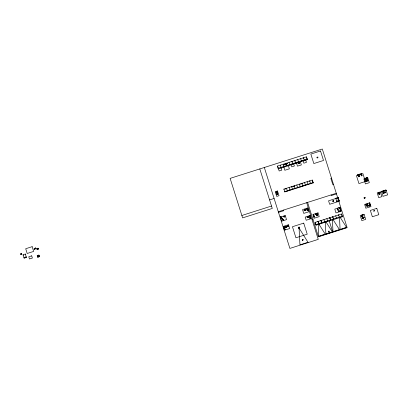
<?xml version="1.0" encoding="UTF-8"?>
<svg xmlns="http://www.w3.org/2000/svg" width="408" height="408" viewBox="0 0 408 408"><rect width="100%" height="100%" fill="white"/><g stroke="black" fill="none" stroke-linecap="round" stroke-linejoin="round"><path stroke-width="0.61" d="M359.111 176.338L358.856 176.149M384.897 192.474L385.208 192.336M358.816 176.174L359.091 176.384M379.506 194.254L379.338 193.968M315.705 214.409L315.389 214.511M280.51 216.872L280.77 216.653L283.407 219.734L283.31 220.391L280.51 216.872L283.31 220.391M280.679 217.316L280.77 216.653M283.147 219.953L283.407 219.734M306.474 208.661L306.74 208.447L308.27 210.329L308.106 210.803L306.474 208.661L308.106 210.803M306.576 208.921L306.74 208.447M308.004 210.538L308.27 210.329M367.521 180.79L367.465 180.453L367.348 180.78M278.322 168.866L277.409 166.082L306.434 156.835L307.351 159.62L278.322 168.866L278.108 168.295L307.132 159.049L307.351 159.62M284.861 166.337L285.253 166.214L284.896 166.439M34.598 248.564L35.695 248.217M34.614 248.63L35.715 248.278M34.461 248.819L35.751 248.406M34.481 248.88L35.771 248.472M21.369 253.251L21.655 254.138L20.686 254.449L20.4 253.562L21.405 253.348M25.301 254.016L26.413 257.433L24.159 258.152L23.042 254.735L25.301 254.016L25.515 254.587M37.169 255.576C41.703 254.796 36.358 255.163 37.342 256.081L38.984 255.556L38.816 255.056M37.373 256.209C41.856 255.449 35.909 255.648 37.689 257.188L39.336 256.663L39.015 255.689M37.521 256.683L39.163 256.163M37.541 256.714L38.638 256.362M284.815 191.923L283.907 189.103L312.288 180.061L312.4 180.356L313.196 182.886L284.815 191.923L284.702 191.627L313.084 182.59L313.196 182.886M285.049 189.067L286.6 188.572L286.487 188.282L287.395 191.102M292.791 186.604L294.336 186.109L294.224 185.813L295.137 188.639M300.528 184.136L302.078 183.646L301.966 183.35L302.879 186.175M331.495 178.102L330.847 178.311L332.846 184.63L333.489 184.426M269.591 199.905L274.105 198.466M357.52 174.813L361.457 173.563L361.723 174.318L357.791 175.573L357.52 174.813L357.622 175.129L361.554 173.879L361.457 173.563M358.204 175.098L356.444 175.659L358.938 183.564L365.39 181.509L362.89 173.604L359.938 174.542M241.857 215.485L271.529 206.035M364.548 178.536L366.904 177.786L367.001 178.046L364.645 178.796L364.548 178.536L364.747 179.112L367.103 178.362L366.904 177.786M365.981 179.301L367.057 178.888M365.828 179.489L367.118 179.076M365.849 179.551L367.139 179.138M278.297 211.742L336.289 193.275M278.501 212.374L283.693 210.722L283.494 210.089M336.488 193.907L331.296 195.559L331.092 194.927M337.977 197.523L339.094 200.94L336.835 201.659L335.723 198.242L337.977 197.523L338.196 198.094M337.952 198.844L338.074 199.175M305.725 209.738L304.439 210.156L304.598 210.656L305.883 210.242M304.669 210.212L305.765 209.865M304.689 210.278L305.786 209.926M304.536 210.462L305.827 210.054M304.557 210.528L305.847 210.115M338.375 200.124L338.41 199.736M381.771 191.27L385.708 190.016L385.973 190.776L382.041 192.03L381.771 191.27L381.873 191.587L385.805 190.332L385.708 190.016M378.068 192.928C382.602 192.143 377.252 192.515 378.236 193.428L379.884 192.907L379.71 192.403M383.627 191.174L381.939 191.714L382.041 192.03M313.354 214.414L313.681 214.312L313.778 214.577L313.354 214.414L314.185 216.985L314.507 216.883L313.681 214.312M309.182 215.99L309.606 216.148L309.182 215.99L310.009 218.561L310.33 218.453L309.504 215.883M316.047 213.935L316.078 214.475M316.149 214.032L317.245 213.685M316.169 214.098L317.266 213.746M316.016 214.282L317.307 213.874M307.158 217.163L308.448 216.745L308.606 217.25L307.316 217.658M316.037 214.348L317.327 213.935M307.392 217.219L308.489 216.867M307.413 217.28L308.509 216.934M307.26 217.469L308.545 217.061M307.275 217.535L308.565 217.122M338.62 211.645L337.503 208.228L339.762 207.509L339.976 208.08L340.879 210.926L338.62 211.645L338.405 211.074L340.66 210.355L340.879 210.926M283.744 226.302L284.197 226.547L285.146 229.551L284.82 229.653L283.744 226.302L284.82 229.653M339.533 208.519L339.752 208.151L340.583 210.722L340.262 210.824M283.871 226.649L284.197 226.547M338.39 209.503L337.844 210.023L337.549 209.075L337.972 209.289M285.789 226.721L286.885 226.374M285.809 226.787L286.906 226.435M285.656 226.976L286.946 226.562M285.676 227.037L286.967 226.629M312.115 219.897L313.018 219.611M284.692 229.306L285.146 229.551M369.163 203.23L369.587 203.388L370.316 205.693L369.99 205.8L369.163 203.23L369.99 205.8M367.231 204.092L365.94 204.51L366.098 205.005L367.389 204.597M369.26 203.49L369.587 203.388M366.175 204.566L367.271 204.214M366.19 204.627L367.287 204.281M366.037 204.816L367.327 204.403M366.058 204.877L367.348 204.469M298.309 227.353C300.829 226.894 297.192 227.057 298.595 228.24L299.564 227.929L299.278 227.042M368.47 205.285C370.989 204.826 367.358 204.994 368.761 206.173L369.725 205.867L369.439 204.979M315.134 222.386L341.516 213.981L341.731 214.552L342.429 216.765L316.047 225.17L315.134 222.386L316.047 225.17M369.893 205.535L370.316 205.693M315.833 224.599L342.215 216.194L342.429 216.765M361.248 215.317C365.782 214.531 360.432 214.904 361.417 215.817L363.064 215.291L362.89 214.792M363.798 217.245L362.513 217.663L362.671 218.163L363.962 217.75M362.763 217.785L363.839 217.372M362.61 217.974L363.9 217.561M362.63 218.035L363.921 217.622M319.979 236.038L323.529 234.911M324.365 234.641L327.915 233.514M328.751 233.243L332.301 232.116M333.137 231.851L336.687 230.719M337.528 230.454L341.073 229.321M341.914 229.056L345.459 227.924M284.33 216.776L284.458 216.48M284.254 216.765L284.432 216.459M362.37 218.321L361.983 218.198M280.934 217.097L283.57 220.177M306.841 208.712L308.371 210.594M385.213 192.346L384.912 192.53M383.999 192.306C384.948 193.224 382.862 193.892 383.112 192.591M366.333 180.596C367.373 181.596 365.094 182.325 365.364 180.902M277.063 191.531C278.108 192.545 275.808 193.285 276.083 191.842M288.247 225.639C289.18 226.542 287.135 227.205 287.375 225.915M38.041 248.258C39.234 249.416 36.608 250.252 36.924 248.615M340.124 217.265L346.525 227.358L340.073 229.413L339.507 217.459M333.025 219.524L339.425 229.617L332.979 231.673L332.413 219.718M325.931 221.784L332.331 231.877L325.88 233.932L325.319 221.983M318.837 224.043L325.237 234.136L318.786 236.191L318.22 224.242M384.045 192.459C384.719 193.224 383.056 193.749 383.163 192.739M366.384 180.759C367.129 181.754 365.058 182.111 365.349 180.841L365.741 181.239L365.42 181.065M277.114 191.699C277.848 192.54 276.022 193.132 276.134 192.01M288.293 225.787C288.94 226.532 287.324 227.062 287.421 226.063M38.097 248.446C38.944 249.41 36.848 250.079 36.985 248.804M379.884 192.907L378.236 193.428M367.103 178.362L367.001 178.102L364.65 178.852L364.747 179.112M369.725 205.867L368.761 206.173M363.064 215.291L361.417 215.817M339.094 200.94L338.88 200.369L336.62 201.088L336.835 201.659M340.481 210.462L340.583 210.722M335.723 198.242L335.937 198.813M337.503 208.228L337.722 208.799M338.579 214.919L338.829 215.48M339.527 217.694L338.615 214.909M336.595 218.627L335.677 215.842M333.657 219.56L332.709 216.786M329.807 217.709L330.689 220.504L329.776 217.719L330.026 218.28M330.505 219.922L330.725 220.493M327.573 220.856L327.787 221.432M327.757 221.442L326.874 218.647M303.746 158.335L303.532 157.763L304.445 160.548M309.82 181.183L309.708 180.887L310.615 183.707M323.937 219.581L324.855 222.365M324.605 221.804L324.819 222.375M301.543 161.471L300.63 158.686M308.035 184.528L307.127 181.708M321.218 221.085L321.004 220.514L321.917 223.298M321.188 221.095L320.974 220.524L321.703 222.727M298.641 162.394L297.728 159.61M305.459 185.354L304.546 182.529M318.286 222.018L318.067 221.447L318.985 224.232M318.255 222.029L318.036 221.457L318.77 223.661M295.04 161.104L294.826 160.533L295.739 163.317M314.507 216.883L314.084 216.725L314.185 216.985M292.138 162.032L291.924 161.461L292.837 164.24M300.298 186.997L299.385 184.171M310.33 218.453L309.912 218.295L310.009 218.561M289.935 165.169L289.017 162.384M297.718 187.818L296.805 184.992M287.033 166.092L286.115 163.307M283.427 164.801L283.213 164.23L284.131 167.015M291.756 186.93L291.644 186.635L292.556 189.46M289.976 190.281L289.068 187.456M280.525 165.73L280.311 165.158L281.224 167.938M277.409 166.082L277.624 166.653M299.564 227.929L298.595 228.24M283.907 189.103L284.019 189.399M38.984 255.556L37.342 256.081M39.336 256.663L37.689 257.188M26.413 257.433L26.199 256.861L23.939 257.581L24.159 258.152M23.042 254.735L23.256 255.306M21.655 254.138L20.686 254.449M385.876 190.459L385.973 190.776M385.376 192.729L384.984 192.851M379.67 194.417L379.277 194.54M367.746 180.902L367.353 181.024M366.889 178.801L366.986 179.326M366.756 179.051L366.853 179.367M366.69 179.071L366.792 179.387M366.562 179.117L366.659 179.428M366.496 179.138L366.598 179.454M366.369 179.178L366.404 179.515M366.114 179.046L366.272 179.556M366.047 179.071L366.211 179.576M365.92 179.112L366.083 179.617M365.859 179.138L366.017 179.637M365.41 179.505L365.094 179.607M361.626 174.002L361.723 174.318M369.485 203.123L370.214 205.433M359.234 176.577L358.841 176.7M367.098 204.133L367.261 204.638M367.037 204.153L367.195 204.658M366.965 204.382L367.067 204.699M357.689 175.256L357.791 175.573M364.895 198.089L364.502 198.212M366.904 204.403L367.001 204.719M366.772 204.444L366.874 204.76M366.71 204.464L366.807 204.78M366.578 204.505L366.68 204.821M366.517 204.525L366.614 204.841M366.328 204.377L366.486 204.882M366.262 204.398L366.42 204.903M366.134 204.439L366.292 204.944M366.073 204.469L366.226 204.964M365.726 204.938L365.41 205.04M363.671 217.286L363.829 217.79M363.605 217.306L363.768 217.811M363.538 217.535L363.635 217.852M363.472 217.556L363.574 217.872M363.344 217.602L363.441 217.918M363.278 217.622L363.38 217.938M363.151 217.663L363.248 217.979M363.084 217.683L363.186 218M362.896 217.535L362.993 218.061M362.702 217.597L362.865 218.101M362.641 217.622L362.799 218.122M339.762 207.509L340.66 210.355M341.516 213.981L342.215 216.194M332.744 216.776L333.627 219.57M329.185 220.794L332.8 232.234M306.434 156.835L307.132 159.049M312.288 180.061L313.084 182.59M305.704 160.023L306.444 162.369L303.863 163.195L302.935 160.257M317.205 213.557L317.368 214.062M317.077 213.598L317.174 214.124M316.945 213.848L317.041 214.164M316.878 213.869L316.98 214.185M300.283 161.548L301.349 164.919L297.478 166.153L296.412 162.777M316.751 213.909L316.848 214.226M316.685 213.93L316.786 214.246M316.557 213.971L316.654 214.287M316.491 213.991L316.593 214.307M316.302 213.843L316.46 214.348M316.241 213.863L316.399 214.373M316.108 213.904L316.205 214.435M298.1 163.113L297.784 163.215M307.581 202.419L318.449 236.803L347.152 227.664L322.305 149.027L230.132 178.378L242.617 217.887L272.284 208.437L259.804 168.927M306.678 202.705L318.265 239.369L289.884 248.406L264.318 167.494M293.632 163.669L294.372 166.015L291.791 166.836L291.052 164.49M308.32 216.786L308.479 217.291M308.254 216.806L308.412 217.311M308.183 217.036L308.219 217.372M307.989 217.097L308.091 217.413M305.597 209.778L305.755 210.283M307.928 217.117L308.025 217.433M305.531 209.799L305.694 210.304M307.8 217.158L307.897 217.474M305.465 210.028L305.561 210.344M307.734 217.178L307.831 217.495M305.398 210.049L305.5 210.365M307.545 217.031L307.703 217.535M305.271 210.089L305.306 210.426M307.479 217.051L307.642 217.556M307.351 217.092L307.51 217.597M305.077 210.151L305.174 210.467M307.29 217.122L307.448 217.617M305.011 210.171L305.113 210.487M304.822 210.023L304.98 210.528M304.756 210.044L304.919 210.548M304.628 210.084L304.786 210.594M304.567 210.115L304.725 210.615M304.118 210.482L303.802 210.584M288.298 165.459L289.364 168.83L284.845 170.269L283.779 166.898M281.005 167.805L281.75 170.156L279.169 170.977L277.868 166.867M284.626 216.872L284.233 217M286.844 226.246L287.008 226.751M286.717 226.287L286.88 226.792M286.656 226.307L286.814 226.812M286.584 226.542L286.62 226.879M286.39 226.603L286.493 226.919M286.324 226.624L286.426 226.94M286.197 226.664L286.299 226.981M286.13 226.685L286.232 227.001M285.942 226.537L286.105 227.042M285.88 226.557L286.039 227.062M285.748 226.598L285.911 227.103M285.687 226.624L285.845 227.123M285.294 226.833L284.978 226.935M284.065 226.2L285.014 229.204M35.654 248.089L35.812 248.594M35.522 248.13L35.618 248.656M35.389 248.385L35.491 248.701M35.328 248.406L35.425 248.722M35.195 248.446L35.297 248.763M35.134 248.467L35.231 248.783M35.001 248.508L35.103 248.824M34.94 248.528L35.037 248.844M34.751 248.38L34.91 248.885M34.685 248.401L34.843 248.906M34.558 248.441L34.716 248.946M34.649 248.967L34.496 248.467L34.522 249.007M34.155 248.941L33.833 249.043M284.07 216.592L284.585 216.612L284.07 216.571M358.678 176.297L359.193 176.317L358.678 176.276M364.334 197.804L364.849 197.824L364.334 197.788M364.41 197.809L364.772 197.824L364.415 197.793M367.185 180.622L367.7 180.657L367.19 180.586M379.108 194.131L379.624 194.172L379.114 194.096M384.815 192.443L385.33 192.464L384.815 192.443M277.654 194.32L277.435 194.738L277.134 193.79L277.879 193.902L277.654 194.32M299.421 163.103L299.202 163.521L298.901 162.573L299.645 162.685L299.421 163.103M317.817 157.57L317.592 157.988L317.291 157.039L318.036 157.151L317.817 157.57M303.042 239.914L302.818 240.332L302.517 239.384L303.261 239.491L303.042 239.914M317.322 215.531L317.103 215.949L316.802 215.001L317.546 215.113L317.322 215.531M333.152 200.568L333.56 200.869L333.152 200.568M332.877 201.272L333.015 201.72L333.632 201.277L332.734 200.823L332.877 201.272M333.132 200.792L333.392 201.016L333.132 200.792M329.067 231.622L328.843 232.045L328.542 231.096L329.287 231.203L329.067 231.622M361.978 175.506L361.753 175.924L361.457 174.981L362.202 175.088L361.978 175.506M367.588 205.892L367.363 206.31L367.067 205.367L367.812 205.474L367.588 205.892M362.63 216.597L362.411 217.015L362.11 216.067L362.855 216.179L362.63 216.597M277.42 192.729L276.451 193.04L276.614 193.55L277.583 193.244L277.42 192.729M374.447 210.467L373.478 210.773L373.641 211.283L374.61 210.977L374.447 210.467M320.51 150.991L310.835 154.071L313.834 163.552L323.508 160.471L320.51 150.991M287.298 163.435L283.361 164.684L283.463 165L287.4 163.751L287.298 163.435M32.155 246.677L25.704 248.732L27.203 253.47L33.655 251.42L32.155 246.677M298.651 162.914L298.722 163.414L298.651 162.914M298.88 162.93L298.896 163.271L298.88 162.93M317.047 157.381L317.113 157.881L317.047 157.381M317.271 157.396L317.291 157.738L317.271 157.396M35.695 248.008L34.277 248.457L34.476 249.089L35.899 248.64L35.695 248.008M37.179 248.457L36.904 248.549L37.077 249.094L37.352 249.002L37.179 248.457M38.015 248.191L37.74 248.278L37.908 248.824L38.189 248.737L38.015 248.191M31.681 255.836L28.779 256.76L29.478 258.973L32.38 258.05L31.681 255.836M39.117 256.005L37.47 256.525L37.592 256.872L39.234 256.346L39.117 256.005M277.501 190.964L275.242 191.684L276.741 196.427L278.995 195.707L277.501 190.964M276.308 191.704L276.216 192.265L276.308 191.704M277.042 191.469L276.95 192.03L277.042 191.469M276.884 194.131L276.955 194.631L276.884 194.131M277.114 194.147L277.134 194.489L277.114 194.147M359.351 175.802L358.306 176.139L358.515 176.807L359.565 176.47L359.351 175.802M361.207 175.318L361.279 175.817L361.207 175.318M361.437 175.333L361.452 175.675L361.437 175.333M367.71 177.628L363.839 178.857L365.435 183.916L369.306 182.682L367.71 177.628M367.062 178.679L365.645 179.127L365.843 179.76L367.261 179.311L367.062 178.679M367.016 178.76L365.731 179.178L365.889 179.678L367.18 179.265L367.016 178.76M366.313 180.535L366.221 181.086L366.313 180.535M367.863 180.127L366.812 180.464L367.027 181.132L368.072 180.795L367.863 180.127M338.242 197.732L328.567 200.812L329.664 204.291L339.339 201.21L338.242 197.732M307.714 207.958L302.552 209.6L303.751 213.394L308.912 211.752L307.714 207.958M285.228 215.526L280.388 217.066L281.688 221.177L286.523 219.637L285.228 215.526M284.743 216.102L283.698 216.434L283.907 217.102L284.957 216.77L284.743 216.102M305.77 209.651L304.353 210.105L304.552 210.737L305.969 210.283L305.77 209.651M380.429 191.888L377.206 192.918L378.7 197.661L381.929 196.631L380.429 191.888M386.101 190.138L381.587 191.571L383.087 196.314L387.6 194.876L386.101 190.138M365.012 197.314L363.962 197.651L364.171 198.319L365.221 197.982L365.012 197.314M318.016 212.833L312.854 214.481L314.053 218.27L319.214 216.628L318.016 212.833M310.024 215.546L305.184 217.087L306.184 220.249L311.018 218.708L310.024 215.546M317.251 213.476L315.833 213.925L316.032 214.557L317.45 214.103L317.251 213.476M383.316 192.464L383.234 192.969L383.316 192.464M383.984 192.255L383.897 192.76L383.984 192.255M379.787 193.642L378.736 193.979L378.95 194.647L379.996 194.31L379.787 193.642M385.494 191.954L384.443 192.285L384.657 192.953L385.703 192.622L385.494 191.954M308.494 216.658L307.071 217.112L307.275 217.744L308.693 217.291L308.494 216.658M339.946 207.483L334.784 209.126L335.983 212.92L341.144 211.278L339.946 207.483M316.557 215.342L316.623 215.842L316.557 215.342M316.781 215.358L316.802 215.699L316.781 215.358M288.451 224.757L283.29 226.404L284.488 230.194L289.649 228.551L288.451 224.757M337.299 209.416L337.37 209.916L337.299 209.416M337.528 209.431L337.543 209.773L337.528 209.431M287.574 225.792L287.492 226.292L287.574 225.792M288.232 225.583L288.145 226.083L288.232 225.583M286.89 226.165L285.473 226.613L285.671 227.246L287.089 226.797L286.89 226.165M303.725 223.125L292.439 226.721L295.933 237.782L307.219 234.187L303.725 223.125M369.791 202.776L364.63 204.423L365.828 208.213L370.989 206.57L369.791 202.776M367.271 204.005L365.854 204.459L366.053 205.091L367.475 204.638L367.271 204.005M366.817 205.703L366.889 206.203L366.817 205.703M367.042 205.719L367.062 206.06L367.042 205.719M376.808 208.376L370.357 210.431L372.351 216.755L378.803 214.7L376.808 208.376M364.094 214.322L360.223 215.557L361.82 220.616L365.69 219.382L364.094 214.322M361.86 216.408L361.932 216.908L361.86 216.408M362.09 216.419L362.11 216.76L362.09 216.419M363.844 217.163L362.426 217.612L362.625 218.244L364.043 217.796L363.844 217.163M302.272 239.72L302.338 240.22L302.272 239.72M328.297 231.433L328.364 231.933L328.297 231.433M302.496 239.736L302.517 240.077L302.496 239.736M328.522 231.448L328.542 231.79L328.522 231.448M308.004 242.286L299.941 244.856L299.079 228.082L308.004 242.286"/></g></svg>
